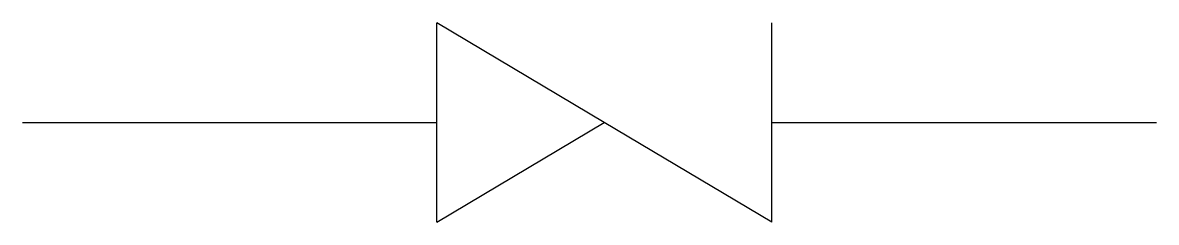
# Model space of a CAD drawing. Extents: x 63727 to 64874, y 12260 to 12462.
import ezdxf

# ---------------------------------------------------------------- set-up
doc = ezdxf.new("R2010")
doc.units = 0
doc.layers.get('0').update_dxf_attribs({"lineweight": 25})

msp = doc.modelspace()

# ---------------------------------------------------------------- linework, layer by layer
for p, q in [((64145.9, 12260.1), (64145.9, 12462.2)), ((64315.4, 12361.2), (64145.9, 12462.2)), ((64485, 12260.1), (64485, 12462.2)), ((63726.7, 12361.2), (64145.9, 12361.2)), ((64145.9, 12260.1), (64315.4, 12361.2)), ((64485, 12260.1), (64315.4, 12361.2)), ((64485, 12361.2), (64874.1, 12361.2))]:
    msp.add_line(p, q)

doc.saveas('drawing.dxf')
